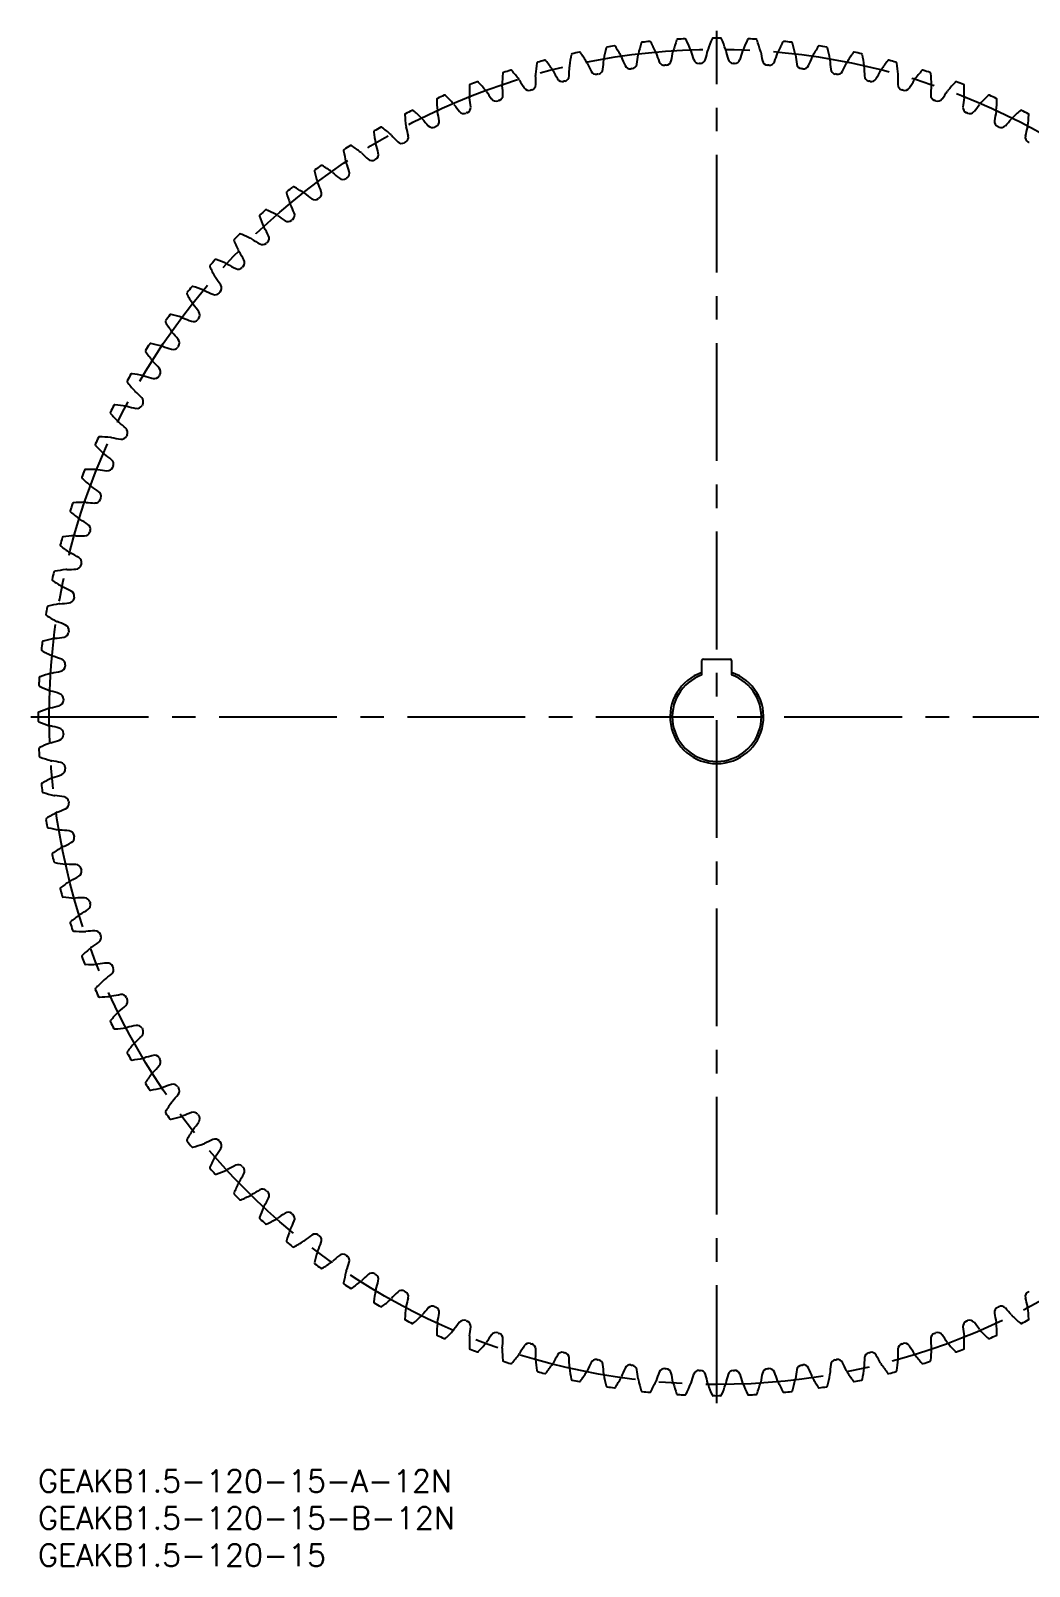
# Model space of a CAD drawing. Extents: x -1 to 266, y -13 to 208.
# Drawn here: x -1 to 133.6, y -13 to 194 of the extents above; entities that cross this region are included whole.
import ezdxf

# ---------------------------------------------------------------- set-up
doc = ezdxf.new("R2010")
doc.units = 0
doc.header["$LTSCALE"] = 0.5
doc.linetypes.add('CENTER', pattern=[50.8, 31.75, -6.35, 6.35, -6.35])
for name, color, linetype in [('MSM_CENTER', 1, 'CENTER'), ('MSM_CONTINUOUS', 7, 'CONTINUOUS'), ('MSM_PART_NUMBER', 7, 'CONTINUOUS')]:
    doc.layers.add(name, color=color, linetype=linetype)
doc.styles.get("Standard").update_dxf_attribs({"font": 'txt.shx', "height": 2, "bigfont": 'bigfont.shx'})

# ---------------------------------------------------------------- blocks, each defined once
blk = doc.blocks.new('*U3')
at = {"layer": 'MSM_PART_NUMBER'}
blk.add_text('GEAKB1.5-120-15-A-12N', height=3, dxfattribs=at).set_placement((0, -3))
blk = doc.blocks.new('*U4')
at = {"layer": 'MSM_PART_NUMBER'}
blk.add_text('GEAKB1.5-120-15-B-12N', height=3, dxfattribs=at).set_placement((0, -8))
blk = doc.blocks.new('*U5')
at = {"layer": 'MSM_PART_NUMBER'}
blk.add_text('GEAKB1.5-120-15', height=3, dxfattribs=at).set_placement((0, -13))

msp = doc.modelspace()

# ---------------------------------------------------------------- linework, layer by layer
at = {"layer": 'MSM_CENTER'}
for p, q in [((91.5, 9), (91.5, 194)), ((-1, 101.5), (184, 101.5))]:
    msp.add_line(p, q, dxfattribs=at)
msp.add_circle((91.5, 101.5), 90, dxfattribs=at)
at = {"layer": 'MSM_CONTINUOUS'}
for p, q in [((89.5, 107.16), (89.5, 109.1)), ((89.7, 109.3), (93.3, 109.3)), ((93.5, 109.1), (93.5, 107.16))]:
    msp.add_line(p, q, dxfattribs=at)
for centre, radius, start, end in [((91.5, 101.5), 91.5, 95.683, 96.317), ((82.45, 192.4), 0.15, 28.1347, 95.683), ((114.42, 182.91), 30, 160.8653, 163.75), ((86.21, 192.7), 0.15, 93.317, 160.8653), ((91.5, 101.5), 91.5, 92.683, 93.317), ((87.22, 192.75), 0.15, 25.1347, 92.683), ((60.2, 180.07), 30, 22.25, 25.1347), ((118.64, 181.6), 30, 157.8653, 160.75), ((90.99, 192.85), 0.15, 90.317, 157.8653), ((91.5, 101.5), 91.5, 89.683, 90.317), ((92.01, 192.85), 0.15, 22.1347, 89.683), ((64.36, 181.6), 30, 19.25, 22.1347), ((122.8, 180.07), 30, 154.8653, 157.75), ((95.78, 192.75), 0.15, 87.317, 154.8653), ((91.5, 101.5), 91.5, 86.683, 87.317), ((96.79, 192.7), 0.15, 19.1347, 86.683), ((68.58, 182.91), 30, 16.25, 19.1347), ((100.55, 192.4), 0.15, 84.317, 151.8653), ((91.5, 101.5), 91.5, 83.683, 84.317), ((101.4, 185.49), 30, 169.8653, 172.75), ((72.01, 190.75), 0.15, 102.317, 169.8653), ((91.5, 101.5), 91.5, 101.683, 102.317), ((73, 190.96), 0.15, 34.1345, 101.683), ((48.29, 174.21), 30, 31.25, 34.1347), ((105.78, 184.86), 30, 166.8653, 169.75), ((76.71, 191.64), 0.15, 99.317, 166.8653), ((91.5, 101.5), 91.5, 98.683, 99.317), ((77.71, 191.8), 0.15, 31.1347, 98.683), ((52.16, 176.37), 30, 28.25, 31.1347), ((77.49, 189.98), 1.25, 21.5699, 28.25), ((54.41, 193.79), 26.67, 350.7491, 353.4122), ((82.14, 190.59), 1.25, 166.75, 173.4301), ((110.12, 184), 30, 163.8653, 166.75), ((81.45, 192.3), 0.15, 96.317, 163.8653), ((56.13, 178.33), 30, 25.25, 28.1347), ((82.14, 190.59), 1.25, 18.5699, 25.25), ((108.59, 199.49), 26.67, 198.5878, 201.2509), ((59.29, 195.61), 26.67, 347.7491, 350.4122), ((86.81, 190.96), 1.25, 163.75, 170.4301), ((86.81, 190.96), 1.25, 15.5699, 22.25), ((113.7, 198.46), 26.67, 195.5878, 198.2509), ((64.26, 197.16), 26.67, 344.7491, 347.4122), ((91.5, 191.08), 1.25, 160.75, 167.4301), ((91.5, 191.08), 1.25, 12.5699, 19.25), ((118.74, 197.16), 26.67, 192.5878, 195.2509), ((69.3, 198.46), 26.67, 341.7491, 344.4122), ((96.19, 190.96), 1.25, 157.75, 164.4301), ((96.19, 190.96), 1.25, 9.5699, 16.25), ((123.71, 195.61), 26.67, 189.5878, 192.2509), ((74.41, 199.49), 26.67, 338.7491, 341.4122), ((100.86, 190.59), 1.25, 154.75, 161.4301), ((126.87, 178.33), 30, 151.8653, 154.75), ((101.55, 192.3), 0.15, 16.1347, 83.683), ((72.88, 184), 30, 13.25, 16.1347), ((100.86, 190.59), 1.25, 6.5699, 13.25), ((128.59, 193.79), 26.67, 186.5878, 189.2509), ((105.51, 189.98), 1.25, 151.75, 158.4301), ((130.84, 176.37), 30, 148.8653, 151.75), ((105.29, 191.8), 0.15, 81.317, 148.8653), ((91.5, 101.5), 91.5, 80.683, 81.317), ((106.29, 191.64), 0.15, 13.1347, 80.683), ((77.22, 184.86), 30, 10.25, 13.1347), ((134.71, 174.21), 30, 145.8653, 148.75), ((110, 190.96), 0.15, 78.317, 145.8653), ((91.5, 101.5), 91.5, 77.683, 78.317), ((110.99, 190.75), 0.15, 10.1347, 77.683), ((81.6, 185.49), 30, 7.25, 10.1347), ((91.5, 101.5), 91.5, 107.683, 108.317), ((63.75, 188.53), 0.15, 40.1347, 107.683), ((40.93, 169.29), 30, 37.25, 40.1347), ((96.99, 185.9), 30, 172.8653, 175.75), ((67.37, 189.61), 0.15, 105.317, 172.8653), ((91.5, 101.5), 91.5, 104.683, 105.317), ((68.35, 189.87), 0.15, 37.1347, 104.683), ((44.55, 171.85), 30, 34.25, 37.1347), ((68.31, 188.03), 1.25, 27.5699, 34.25), ((93.06, 200.96), 26.67, 207.5878, 210.2509), ((44.96, 189.41), 26.67, 356.7491, 359.4122), ((72.88, 189.12), 1.25, 172.75, 179.4301), ((72.88, 189.12), 1.25, 24.5699, 31.25), ((98.26, 200.74), 26.67, 204.5878, 207.2509), ((75.22, 188.87), 0.75, 207.2509, 280.556), ((75.39, 188.9), 0.75, 280.444, 353.7491), ((49.63, 191.72), 26.67, 353.7491, 356.4122), ((77.49, 189.98), 1.25, 169.75, 176.4301), ((103.44, 200.25), 26.67, 201.5878, 204.2509), ((79.81, 189.6), 0.75, 204.2509, 277.556), ((91.5, 101.5), 88.13, 97.444, 97.556), ((79.99, 189.63), 0.75, 277.444, 350.7491), ((84.44, 190.09), 0.75, 201.2509, 274.556), ((91.5, 101.5), 88.13, 94.444, 94.556), ((84.61, 190.11), 0.75, 274.444, 347.7491), ((89.09, 190.34), 0.75, 198.2509, 271.556), ((91.5, 101.5), 88.12, 91.444, 91.556), ((89.26, 190.35), 0.75, 271.444, 344.7491), ((93.74, 190.35), 0.75, 195.2509, 268.556), ((91.5, 101.5), 88.12, 88.444, 88.556), ((93.91, 190.34), 0.75, 268.4441, 341.7491), ((98.39, 190.11), 0.75, 192.2509, 265.556), ((91.5, 101.5), 88.13, 85.444, 85.556), ((98.56, 190.09), 0.75, 265.4441, 338.7491), ((103.01, 189.63), 0.75, 189.2509, 262.556), ((91.5, 101.5), 88.13, 82.444, 82.556), ((103.19, 189.6), 0.75, 262.4441, 335.7491), ((79.56, 200.25), 26.67, 335.7491, 338.4122), ((105.51, 189.98), 1.25, 3.5699, 10.25), ((133.37, 191.72), 26.67, 183.5878, 186.2509), ((107.61, 188.9), 0.75, 186.2509, 259.5559), ((107.78, 188.87), 0.75, 259.4441, 332.7491), ((84.74, 200.74), 26.67, 332.7491, 335.4122), ((110.12, 189.12), 1.25, 148.75, 155.4301), ((110.12, 189.12), 1.25, 0.5699, 7.25), ((138.04, 189.41), 26.67, 180.5878, 183.2509), ((89.94, 200.96), 26.67, 329.7491, 332.4122), ((114.69, 188.03), 1.25, 145.75, 152.4301), ((138.45, 171.85), 30, 142.8653, 145.75), ((114.65, 189.87), 0.15, 75.317, 142.8653), ((91.5, 101.5), 91.5, 74.683, 75.317), ((115.63, 189.61), 0.15, 7.1347, 74.683), ((86.01, 185.9), 30, 4.25, 7.1347), ((142.07, 169.29), 30, 139.8653, 142.75), ((119.25, 188.53), 0.15, 72.317, 139.8653), ((91.5, 101.5), 91.5, 71.683, 72.317), ((58.29, 186.6), 0.15, 111.317, 178.8653), ((88.14, 186.01), 30, 178.8653, 181.75), ((91.5, 101.5), 91.5, 110.683, 111.317), ((59.24, 186.96), 0.15, 43.1347, 110.683), ((37.45, 166.55), 30, 40.25, 43.1347), ((92.56, 186.07), 30, 175.8653, 178.75), ((63.82, 186.7), 1.25, 178.75, 185.4301), ((36.03, 184.06), 26.67, 2.7491, 5.4122), ((62.79, 188.22), 0.15, 108.317, 175.8653), ((63.82, 186.7), 1.25, 30.5699, 37.25), ((87.85, 200.9), 26.67, 210.5878, 213.2509), ((66.34, 186.74), 0.75, 286.444, 359.7491), ((68.31, 188.03), 1.25, 175.75, 182.4301), ((40.43, 186.85), 26.67, 359.7491, 2.4122), ((70.67, 187.9), 0.75, 210.2509, 283.556), ((91.5, 101.5), 88.13, 103.444, 103.556), ((70.84, 187.94), 0.75, 283.444, 356.7491), ((91.5, 101.5), 88.13, 100.444, 100.556), ((91.5, 101.5), 88.13, 79.444, 79.556), ((112.16, 187.94), 0.75, 183.2509, 256.5559), ((91.5, 101.5), 88.13, 76.444, 76.556), ((112.33, 187.9), 0.75, 256.4441, 329.7491), ((142.57, 186.85), 26.67, 177.5878, 180.2509), ((116.66, 186.74), 0.75, 180.2509, 253.5559), ((114.69, 188.03), 1.25, 357.5699, 4.25), ((95.15, 200.9), 26.67, 326.7491, 329.4122), ((119.18, 186.7), 1.25, 142.75, 149.4301), ((120.21, 188.22), 0.15, 4.1347, 71.683), ((146.97, 184.06), 26.67, 174.5878, 177.2509), ((90.44, 186.07), 30, 1.25, 4.1347), ((119.18, 186.7), 1.25, 354.5699, 1.25), ((145.55, 166.55), 30, 136.8653, 139.75), ((123.76, 186.96), 0.15, 69.317, 136.8653), ((91.5, 101.5), 91.5, 68.683, 69.317), ((124.71, 186.6), 0.15, 1.1349, 68.683), ((94.86, 186.01), 30, 358.25, 1.1347), ((53.88, 184.75), 0.15, 114.317, 181.8653), ((83.72, 185.72), 30, 181.8653, 184.75), ((91.5, 101.5), 91.5, 113.683, 114.317), ((54.81, 185.16), 0.15, 46.1347, 113.683), ((34.12, 163.64), 30, 43.25, 46.1347), ((59.4, 185.13), 1.25, 181.75, 188.4301), ((31.78, 181.05), 26.67, 5.7491, 8.4122), ((59.4, 185.13), 1.25, 33.5699, 40.25), ((82.65, 200.57), 26.67, 213.5878, 216.2509), ((61.75, 185.25), 0.75, 216.2509, 289.556), ((91.5, 101.5), 88.13, 109.444, 109.556), ((61.91, 185.31), 0.75, 289.444, 2.7491), ((66.17, 186.69), 0.75, 213.2509, 286.556), ((91.5, 101.5), 88.13, 106.444, 106.556), ((91.5, 101.5), 88.13, 73.444, 73.556), ((116.83, 186.69), 0.75, 253.4441, 326.7491), ((121.09, 185.31), 0.75, 177.2509, 250.5559), ((91.5, 101.5), 88.13, 70.444, 70.556), ((121.25, 185.25), 0.75, 250.4441, 323.7491), ((100.35, 200.57), 26.67, 323.7491, 326.4122), ((123.6, 185.13), 1.25, 139.75, 146.4301), ((151.22, 181.05), 26.67, 171.5878, 174.2509), ((123.6, 185.13), 1.25, 351.5699, 358.25), ((148.88, 163.64), 30, 133.8653, 136.75), ((128.19, 185.16), 0.15, 66.317, 133.8653), ((91.5, 101.5), 91.5, 65.683, 66.317), ((129.12, 184.75), 0.15, 358.1347, 65.683), ((99.28, 185.72), 30, 355.25, 358.1347), ((49.58, 182.66), 0.15, 117.317, 184.8653), ((79.32, 185.19), 30, 184.8653, 187.75), ((91.5, 101.5), 91.5, 116.683, 117.317), ((50.48, 183.12), 0.15, 49.1345, 116.683), ((30.95, 160.55), 30, 46.25, 49.1347), ((50.83, 181.32), 1.25, 39.5699, 46.25), ((55.06, 183.34), 1.25, 184.75, 191.4301), ((27.7, 177.81), 26.67, 8.7491, 11.4122), ((55.06, 183.34), 1.25, 36.5699, 43.25), ((77.48, 199.97), 26.67, 216.5878, 219.2509), ((57.41, 183.58), 0.75, 219.2509, 292.556), ((91.5, 101.5), 88.13, 112.444, 112.556), ((57.57, 183.64), 0.75, 292.444, 5.7491), ((125.43, 183.64), 0.75, 174.2509, 247.5559), ((91.5, 101.5), 88.13, 67.444, 67.556), ((125.59, 183.58), 0.75, 247.4441, 320.7491), ((105.52, 199.97), 26.67, 320.7491, 323.4122), ((127.94, 183.34), 1.25, 136.75, 143.4301), ((155.3, 177.81), 26.67, 168.5878, 171.2509), ((127.94, 183.34), 1.25, 348.5699, 355.25), ((132.17, 181.32), 1.25, 133.75, 140.4301), ((152.05, 160.55), 30, 130.8653, 133.75), ((132.52, 183.12), 0.15, 63.317, 130.8653), ((91.5, 101.5), 91.5, 62.683, 63.317), ((103.68, 185.19), 30, 352.25, 355.1347), ((133.42, 182.66), 0.15, 355.1347, 62.683), ((45.39, 180.36), 0.15, 120.317, 187.8653), ((74.96, 184.44), 30, 187.8653, 190.75), ((91.5, 101.5), 91.5, 119.683, 120.317), ((46.26, 180.86), 0.15, 52.1347, 119.683), ((27.94, 157.3), 30, 49.25, 52.1347), ((50.83, 181.32), 1.25, 187.75, 194.4301), ((23.8, 174.37), 26.67, 11.7491, 14.4122), ((72.34, 199.11), 26.67, 219.5878, 222.2509), ((53.16, 181.68), 0.75, 222.2509, 295.556), ((91.5, 101.5), 88.13, 115.444, 115.556), ((53.32, 181.75), 0.75, 295.444, 8.7491), ((129.68, 181.75), 0.75, 171.2509, 244.556), ((91.5, 101.5), 88.13, 64.444, 64.556), ((129.84, 181.68), 0.75, 244.4441, 317.7491), ((110.66, 199.11), 26.67, 317.7491, 320.4122), ((159.2, 174.37), 26.67, 165.5878, 168.2509), ((132.17, 181.32), 1.25, 345.5699, 352.25), ((91.5, 101.5), 91.5, 122.683, 123.317), ((42.17, 178.39), 0.15, 55.1347, 122.683), ((25.11, 153.89), 30, 52.25, 55.1347), ((46.71, 179.08), 1.25, 190.75, 197.4301), ((20.07, 170.73), 26.67, 14.7491, 17.4122), ((46.71, 179.08), 1.25, 42.5699, 49.25), ((67.26, 197.97), 26.67, 222.5878, 225.2509), ((49.02, 179.56), 0.75, 225.2509, 298.556), ((91.5, 101.5), 88.13, 118.444, 118.556), ((49.17, 179.65), 0.75, 298.444, 11.7491), ((133.83, 179.65), 0.75, 168.2509, 241.556), ((91.5, 101.5), 88.13, 61.444, 61.556), ((41.32, 177.84), 0.15, 123.317, 190.8653), ((70.64, 183.46), 30, 190.8653, 193.75), ((42.71, 176.63), 1.25, 193.75, 200.4301), ((16.55, 166.89), 26.67, 17.7491, 20.4122), ((42.71, 176.63), 1.25, 45.5699, 52.25), ((62.25, 196.57), 26.67, 225.5878, 228.2509), ((44.99, 177.23), 0.75, 228.2509, 301.556), ((91.5, 101.5), 88.13, 121.444, 121.556), ((45.14, 177.32), 0.75, 301.444, 14.7491), ((37.4, 175.11), 0.15, 126.317, 193.8653), ((66.38, 182.26), 30, 193.8653, 196.75), ((91.5, 101.5), 91.5, 125.683, 126.317), ((38.22, 175.7), 0.15, 58.1347, 125.683), ((22.46, 150.35), 30, 55.25, 58.1347), ((38.85, 173.97), 1.25, 48.5699, 55.25), ((57.31, 194.91), 26.67, 228.5878, 231.2509), ((41.09, 174.69), 0.75, 231.2509, 304.556), ((91.5, 101.5), 88.13, 124.444, 124.556), ((41.23, 174.79), 0.75, 304.444, 17.7491), ((33.62, 172.17), 0.15, 129.317, 196.8653), ((62.19, 180.83), 30, 196.8653, 199.75), ((91.5, 101.5), 91.5, 128.683, 129.317), ((34.41, 172.81), 0.15, 61.1347, 128.683), ((20, 146.67), 30, 58.25, 61.1347), ((35.12, 171.12), 1.25, 51.5699, 58.25), ((52.47, 192.99), 26.67, 231.5878, 234.2509), ((38.85, 173.97), 1.25, 196.75, 203.4301), ((13.23, 162.88), 26.67, 20.7491, 23.4122), ((37.47, 172.06), 0.75, 307.444, 20.7491), ((91.5, 101.5), 91.5, 131.683, 132.317), ((30.75, 169.72), 0.15, 64.1347, 131.683), ((17.73, 142.86), 30, 61.25, 64.1347), ((35.12, 171.12), 1.25, 199.75, 206.4301), ((10.12, 158.7), 26.67, 23.7491, 26.4122), ((37.33, 171.96), 0.75, 234.2509, 307.556), ((91.5, 101.5), 88.13, 127.444, 127.556), ((30, 169.05), 0.15, 132.317, 199.8653), ((58.07, 179.19), 30, 199.8653, 202.75), ((31.56, 168.07), 1.25, 54.5699, 61.25), ((47.73, 190.82), 26.67, 234.5878, 237.2509), ((33.71, 169.02), 0.75, 237.2509, 310.556), ((91.5, 101.5), 88.13, 130.444, 130.556), ((33.85, 169.14), 0.75, 310.444, 23.7491), ((26.55, 165.74), 0.15, 135.317, 202.8653), ((54.05, 177.33), 30, 202.8653, 205.75), ((91.5, 101.5), 91.5, 134.683, 135.317), ((27.26, 166.45), 0.15, 67.1347, 134.683), ((15.67, 138.95), 30, 64.25, 67.1347), ((28.16, 164.84), 1.25, 57.5699, 64.25), ((43.12, 188.41), 26.67, 237.5878, 240.2509), ((31.56, 168.07), 1.25, 202.75, 209.4301), ((7.24, 154.36), 26.67, 26.7491, 29.4122), ((30.39, 166.03), 0.75, 313.444, 26.7491), ((28.16, 164.84), 1.25, 205.75, 212.4301), ((4.59, 149.88), 26.67, 29.7491, 32.4122), ((30.26, 165.91), 0.75, 240.2509, 313.556), ((91.5, 101.5), 88.13, 133.444, 133.556), ((23.28, 162.25), 0.15, 138.317, 205.8653), ((50.14, 175.27), 30, 205.8653, 208.75), ((91.5, 101.5), 91.5, 137.683, 138.317), ((23.95, 163), 0.15, 70.1347, 137.683), ((13.81, 134.93), 30, 67.25, 70.1347), ((24.93, 161.44), 1.25, 60.5699, 67.25), ((38.64, 185.76), 26.67, 240.5878, 243.2509), ((26.97, 162.61), 0.75, 243.2509, 316.556), ((91.5, 101.5), 88.13, 136.444, 136.556), ((27.09, 162.74), 0.75, 316.444, 29.7491), ((91.5, 101.5), 91.5, 140.683, 141.317), ((20.83, 159.38), 0.15, 73.1347, 140.683), ((12.17, 130.81), 30, 70.25, 73.1347), ((24.93, 161.44), 1.25, 208.75, 215.4301), ((2.18, 145.27), 26.67, 32.7491, 35.4122), ((23.98, 159.29), 0.75, 319.444, 32.7491), ((20.19, 158.59), 0.15, 141.317, 208.8653), ((46.33, 173), 30, 208.8653, 211.75), ((21.88, 157.88), 1.25, 63.5699, 70.25), ((34.3, 182.88), 26.67, 243.5878, 246.2509), ((23.86, 159.15), 0.75, 246.2509, 319.556), ((91.5, 101.5), 88.13, 139.444, 139.556), ((91.5, 101.5), 91.5, 143.683, 144.317), ((17.89, 155.6), 0.15, 76.1347, 143.683), ((10.74, 126.62), 30, 73.25, 76.1347), ((19.03, 154.15), 1.25, 66.5699, 73.25), ((30.12, 179.77), 26.67, 246.5878, 249.2509), ((21.88, 157.88), 1.25, 211.75, 218.4301), ((0.01, 140.53), 26.67, 35.7491, 38.4122), ((21.04, 155.67), 0.75, 322.444, 35.7491), ((17.3, 154.78), 0.15, 144.317, 211.8653), ((42.65, 170.54), 30, 211.8653, 214.75), ((19.03, 154.15), 1.25, 214.75, 221.4301), ((-1.91, 135.69), 26.67, 38.7491, 41.4122), ((20.94, 155.53), 0.75, 249.2509, 322.556), ((91.5, 101.5), 88.13, 142.444, 142.556), ((91.5, 101.5), 91.5, 146.683, 147.317), ((15.16, 151.68), 0.15, 79.1347, 146.683), ((9.54, 122.36), 30, 76.25, 79.1347), ((16.37, 150.29), 1.25, 69.5699, 76.25), ((26.11, 176.45), 26.67, 249.5878, 252.2509), ((18.21, 151.77), 0.75, 252.2509, 325.556), ((91.5, 101.5), 88.13, 145.444, 145.556), ((18.31, 151.91), 0.75, 325.444, 38.7491), ((14.61, 150.83), 0.15, 147.317, 214.8653), ((39.11, 167.89), 30, 214.8653, 217.75), ((16.37, 150.29), 1.25, 217.75, 224.4301), ((-3.57, 130.75), 26.67, 41.7491, 44.4122), ((91.5, 101.5), 91.5, 149.683, 150.317), ((12.64, 147.61), 0.15, 82.1347, 149.683), ((8.56, 118.04), 30, 79.25, 82.1347), ((13.92, 146.29), 1.25, 72.5699, 79.25), ((22.27, 172.93), 26.67, 252.5878, 255.2509), ((15.68, 147.86), 0.75, 255.2509, 328.556), ((91.5, 101.5), 88.13, 148.444, 148.556), ((15.77, 148.01), 0.75, 328.444, 41.7491), ((12.14, 146.74), 0.15, 150.317, 217.8653), ((35.7, 165.06), 30, 217.8653, 220.75), ((13.92, 146.29), 1.25, 220.75, 227.4301), ((-4.97, 125.74), 26.67, 44.7491, 47.4122), ((91.5, 101.5), 91.5, 152.683, 153.317), ((10.34, 143.42), 0.15, 85.1347, 152.683), ((7.81, 113.68), 30, 82.25, 85.1347), ((11.68, 142.17), 1.25, 75.5699, 82.25), ((18.63, 169.2), 26.67, 255.5878, 258.2509), ((13.35, 143.83), 0.75, 258.2509, 331.556), ((13.44, 143.98), 0.75, 331.444, 44.7491), ((91.5, 101.5), 88.13, 151.444, 151.556), ((9.88, 142.52), 0.15, 153.317, 220.8653), ((32.45, 162.05), 30, 220.8653, 223.75), ((11.68, 142.17), 1.25, 223.75, 230.4301), ((-6.11, 120.66), 26.67, 47.7491, 50.4122), ((91.5, 101.5), 91.5, 155.683, 156.317), ((8.25, 139.12), 0.15, 88.1347, 155.683), ((7.28, 109.28), 30, 85.25, 88.1347), ((9.66, 137.94), 1.25, 78.5699, 85.25), ((15.19, 165.3), 26.67, 258.5878, 261.2509), ((11.25, 139.68), 0.75, 261.2509, 334.556), ((11.32, 139.84), 0.75, 334.444, 47.7491), ((91.5, 101.5), 88.13, 154.444, 154.556), ((7.84, 138.19), 0.15, 156.317, 223.8653), ((29.36, 158.88), 30, 223.8653, 226.75), ((9.66, 137.94), 1.25, 226.75, 233.4301), ((-6.97, 115.52), 26.67, 50.7491, 53.4122), ((91.5, 101.5), 91.5, 158.683, 159.317), ((6.4, 134.71), 0.15, 91.1347, 158.683), ((6.99, 104.86), 30, 88.25, 91.1347), ((7.87, 133.6), 1.25, 81.5699, 88.25), ((11.95, 161.22), 26.67, 261.5878, 264.2509), ((9.36, 135.43), 0.75, 264.2509, 337.556), ((9.42, 135.59), 0.75, 337.444, 50.7491), ((91.5, 101.5), 88.13, 157.444, 157.556), ((6.04, 133.76), 0.15, 159.3165, 226.8653), ((26.45, 155.55), 30, 226.8653, 229.75), ((7.87, 133.6), 1.25, 229.75, 236.4301), ((-7.57, 110.35), 26.67, 53.7491, 56.4122), ((6.93, 100.44), 30, 91.25, 94.1347), ((6.3, 129.18), 1.25, 84.5699, 91.25), ((8.94, 156.97), 26.67, 264.5878, 267.2509), ((7.69, 131.09), 0.75, 267.2509, 340.556), ((7.75, 131.25), 0.75, 340.444, 53.7491), ((91.5, 101.5), 88.13, 160.444, 160.556), ((91.5, 101.5), 91.5, 161.683, 162.317), ((4.47, 129.25), 0.15, 162.3165, 229.8653), ((23.71, 152.07), 30, 229.8653, 232.75), ((4.78, 130.21), 0.15, 94.1347, 161.683), ((6.3, 129.18), 1.25, 232.75, 239.4301), ((-7.9, 105.15), 26.67, 56.7491, 59.4122), ((6.26, 126.66), 0.75, 270.2509, 343.556), ((6.31, 126.83), 0.75, 343.444, 56.7491), ((91.5, 101.5), 88.13, 163.444, 163.556), ((3.13, 124.65), 0.15, 165.3165, 232.8653), ((91.5, 101.5), 91.5, 164.683, 165.317), ((21.15, 148.45), 30, 232.8653, 235.75), ((3.39, 125.63), 0.15, 97.1347, 164.683), ((7.1, 96.01), 30, 94.25, 97.1347), ((4.97, 124.69), 1.25, 87.5699, 94.25), ((6.15, 152.57), 26.67, 267.5878, 270.2509), ((4.97, 124.69), 1.25, 235.75, 242.4301), ((-7.96, 99.94), 26.67, 59.7491, 62.4122), ((5.1, 122.33), 0.75, 346.444, 59.7491), ((91.5, 101.5), 88.13, 166.444, 166.556), ((91.5, 101.5), 91.5, 167.683, 168.317), ((2.25, 120.99), 0.15, 100.1345, 167.683), ((7.51, 91.6), 30, 97.25, 100.1347), ((3.88, 120.12), 1.25, 90.5699, 97.25), ((3.59, 148.04), 26.67, 270.5878, 273.2509), ((5.06, 122.16), 0.75, 273.2509, 346.556), ((2.04, 120), 0.15, 168.3165, 235.8653), ((18.79, 144.71), 30, 235.8653, 238.75), ((3.88, 120.12), 1.25, 238.75, 245.4301), ((-7.74, 94.74), 26.67, 62.7491, 65.4122), ((4.13, 117.78), 0.75, 349.444, 62.7491), ((91.5, 101.5), 91.5, 170.683, 171.317), ((1.36, 116.29), 0.15, 103.1347, 170.683), ((8.14, 87.22), 30, 100.25, 103.1347), ((3.02, 115.51), 1.25, 93.5699, 100.25), ((1.28, 143.37), 26.67, 273.5878, 276.2509), ((4.1, 117.61), 0.75, 276.2509, 349.556), ((91.5, 101.5), 88.13, 169.444, 169.556), ((1.2, 115.29), 0.15, 171.317, 238.8653), ((16.63, 140.84), 30, 238.8653, 241.75), ((3.02, 115.51), 1.25, 241.75, 248.4301), ((-7.25, 89.56), 26.67, 65.7491, 68.4122), ((3.4, 113.19), 0.75, 352.444, 65.7491), ((9, 82.88), 30, 103.25, 106.1347), ((2.41, 110.86), 1.25, 96.5699, 103.25), ((-0.79, 138.59), 26.67, 276.5878, 279.2509), ((3.37, 113.01), 0.75, 279.2509, 352.556), ((91.5, 101.5), 88.13, 172.444, 172.556), ((91.5, 101.5), 91.5, 173.683, 174.317), ((0.6, 110.55), 0.15, 174.317, 241.8653), ((14.67, 136.87), 30, 241.8653, 244.75), ((0.7, 111.55), 0.15, 106.1347, 173.683), ((2.41, 110.86), 1.25, 244.75, 251.4301), ((-2.61, 133.71), 26.67, 279.5878, 282.2509), ((-6.49, 84.41), 26.67, 68.7491, 71.4122), ((2.89, 108.39), 0.75, 282.2509, 355.556), ((2.91, 108.56), 0.75, 355.444, 68.7491), ((91.5, 101.5), 88.13, 175.444, 175.556), ((89.7, 109.1), 0.2, 90, 180), ((93.3, 109.1), 0.2, 0, 90), ((91.5, 101.5), 91.5, 176.683, 177.317), ((0.25, 105.78), 0.15, 177.317, 244.8653), ((0.3, 106.79), 0.15, 109.1345, 176.683), ((12.93, 132.8), 30, 244.8653, 247.75), ((10.09, 78.58), 30, 106.25, 109.1347), ((2.04, 106.19), 1.25, 99.5699, 106.25), ((91.5, 101.5), 6.3, 108.5094, 71.4906), ((91.5, 101.5), 6, 109.4712, 70.5288), ((2.04, 106.19), 1.25, 247.75, 254.4301), ((-5.46, 79.3), 26.67, 71.7491, 74.4122), ((2.65, 103.74), 0.75, 285.2509, 358.5559), ((2.66, 103.91), 0.75, 358.444, 71.7491), ((91.5, 101.5), 88.13, 178.444, 178.556), ((0.15, 102.01), 0.15, 112.1347, 179.683), ((91.5, 101.5), 91.5, 179.683, 180.317), ((11.4, 74.36), 30, 109.25, 112.1347), ((1.92, 101.5), 1.25, 102.5699, 109.25), ((-4.16, 128.74), 26.67, 282.5878, 285.2509), ((0.15, 100.99), 0.15, 180.317, 247.8653), ((11.4, 128.64), 30, 247.8653, 250.75), ((1.92, 101.5), 1.25, 250.75, 257.4301), ((-4.16, 74.26), 26.67, 74.7491, 77.4122), ((2.65, 99.26), 0.75, 1.444, 74.7491), ((0.25, 97.22), 0.15, 115.1347, 182.683), ((12.93, 70.2), 30, 112.25, 115.1347), ((2.04, 96.81), 1.25, 105.5699, 112.25), ((-5.46, 123.7), 26.67, 285.5878, 288.2509), ((2.66, 99.09), 0.75, 288.2509, 1.556), ((91.5, 101.5), 88.13, 181.444, 181.556), ((91.5, 101.5), 91.5, 182.683, 183.317), ((0.3, 96.21), 0.15, 183.317, 250.8653), ((10.09, 124.42), 30, 250.8653, 253.75), ((2.04, 96.81), 1.25, 253.75, 260.4301), ((-2.61, 69.29), 26.67, 77.7491, 80.4122), ((2.89, 94.61), 0.75, 4.444, 77.7491), ((14.67, 66.13), 30, 115.25, 118.1347), ((2.41, 92.14), 1.25, 108.5699, 115.25), ((-6.49, 118.59), 26.67, 288.5878, 291.2509), ((2.91, 94.44), 0.75, 291.2509, 4.556), ((91.5, 101.5), 88.13, 184.444, 184.556), ((0.6, 92.45), 0.15, 118.1345, 185.683), ((91.5, 101.5), 91.5, 185.683, 186.317), ((0.7, 91.45), 0.15, 186.317, 253.8653), ((9, 120.12), 30, 253.8653, 256.75), ((2.41, 92.14), 1.25, 256.75, 263.4301), ((-0.79, 64.41), 26.67, 80.7491, 83.4122), ((-7.25, 113.44), 26.67, 291.5878, 294.2509), ((3.37, 89.99), 0.75, 7.444, 80.7491), ((3.4, 89.81), 0.75, 294.2509, 7.556), ((91.5, 101.5), 88.13, 187.444, 187.556), ((1.2, 87.71), 0.15, 121.1345, 188.683), ((91.5, 101.5), 91.5, 188.683, 189.317), ((16.63, 62.16), 30, 118.25, 121.1347), ((3.02, 87.49), 1.25, 111.5699, 118.25), ((1.36, 86.71), 0.15, 189.317, 256.8653), ((8.14, 115.78), 30, 256.8653, 259.75), ((3.02, 87.49), 1.25, 259.75, 266.4301), ((1.28, 59.63), 26.67, 83.7491, 86.4122), ((4.1, 85.39), 0.75, 10.444, 83.7491), ((4.13, 85.22), 0.75, 297.2509, 10.556), ((91.5, 101.5), 88.13, 190.444, 190.556), ((2.04, 83), 0.15, 124.1347, 191.683), ((91.5, 101.5), 91.5, 191.683, 192.317), ((18.79, 58.29), 30, 121.25, 124.1347), ((3.88, 82.88), 1.25, 114.5699, 121.25), ((-7.74, 108.26), 26.67, 294.5878, 297.2509), ((2.25, 82.01), 0.15, 192.317, 259.8653), ((7.51, 111.4), 30, 259.8653, 262.75), ((3.88, 82.88), 1.25, 262.75, 269.4301), ((3.59, 54.96), 26.67, 86.7491, 89.4122), ((5.06, 80.84), 0.75, 13.444, 86.7491), ((5.1, 80.67), 0.75, 300.2509, 13.556), ((91.5, 101.5), 88.13, 193.444, 193.556), ((21.15, 54.55), 30, 124.25, 127.1347), ((4.97, 78.31), 1.25, 117.5699, 124.25), ((-7.96, 103.06), 26.67, 297.5878, 300.2509), ((3.13, 78.35), 0.15, 127.1347, 194.683), ((91.5, 101.5), 91.5, 194.683, 195.317), ((3.39, 77.37), 0.15, 195.317, 262.8653), ((7.1, 106.99), 30, 262.8653, 265.75), ((4.97, 78.31), 1.25, 265.75, 272.4301), ((6.15, 50.43), 26.67, 89.7491, 92.4122), ((6.26, 76.34), 0.75, 16.444, 89.7491), ((23.71, 50.93), 30, 127.25, 130.1347), ((6.3, 73.82), 1.25, 120.5699, 127.25), ((-7.9, 97.85), 26.67, 300.5878, 303.2509), ((6.31, 76.17), 0.75, 303.2509, 16.5559), ((91.5, 101.5), 88.13, 196.444, 196.556), ((4.47, 73.75), 0.15, 130.1347, 197.683), ((91.5, 101.5), 91.5, 197.683, 198.317), ((4.78, 72.79), 0.15, 198.317, 265.8653), ((6.93, 102.56), 30, 265.8653, 268.75), ((6.3, 73.82), 1.25, 268.75, 275.4301), ((8.94, 46.03), 26.67, 92.7491, 95.4122), ((7.69, 71.91), 0.75, 19.444, 92.7491), ((7.87, 69.4), 1.25, 123.5699, 130.25), ((-7.57, 92.65), 26.67, 303.5878, 306.2509), ((7.75, 71.75), 0.75, 306.2509, 19.5559), ((91.5, 101.5), 88.13, 199.444, 199.556), ((6.04, 69.24), 0.15, 133.1347, 200.683), ((91.5, 101.5), 91.5, 200.683, 201.317), ((26.45, 47.45), 30, 130.25, 133.1347), ((11.95, 41.78), 26.67, 95.7491, 98.4122), ((9.36, 67.57), 0.75, 22.444, 95.7491), ((6.4, 68.29), 0.15, 201.317, 268.8653), ((6.99, 98.14), 30, 268.8653, 271.75), ((7.87, 69.4), 1.25, 271.75, 278.4301), ((-6.97, 87.48), 26.67, 306.5878, 309.2509), ((9.42, 67.41), 0.75, 309.2509, 22.5559), ((91.5, 101.5), 88.13, 202.444, 202.556), ((7.84, 64.81), 0.15, 136.1347, 203.683), ((91.5, 101.5), 91.5, 203.683, 204.317), ((29.36, 44.12), 30, 133.25, 136.1347), ((9.66, 65.06), 1.25, 126.5699, 133.25), ((8.25, 63.88), 0.15, 204.317, 271.8653), ((7.28, 93.72), 30, 271.8653, 274.75), ((9.66, 65.06), 1.25, 274.75, 281.4301), ((15.19, 37.7), 26.67, 98.7491, 101.4122), ((-6.11, 82.34), 26.67, 309.5878, 312.2509), ((11.25, 63.32), 0.75, 25.444, 98.7491), ((11.32, 63.16), 0.75, 312.2509, 25.5559), ((91.5, 101.5), 88.13, 205.444, 205.556), ((9.88, 60.48), 0.15, 139.1347, 206.683), ((91.5, 101.5), 91.5, 206.683, 207.317), ((32.45, 40.95), 30, 136.25, 139.1347), ((11.68, 60.83), 1.25, 129.5699, 136.25), ((10.34, 59.58), 0.15, 207.317, 274.8653), ((7.81, 89.32), 30, 274.8653, 277.75), ((11.68, 60.83), 1.25, 277.75, 284.4301), ((18.63, 33.8), 26.67, 101.7491, 104.4122), ((-4.97, 77.26), 26.67, 312.5878, 315.2509), ((13.35, 59.17), 0.75, 28.444, 101.7491), ((13.44, 59.02), 0.75, 315.2509, 28.556), ((91.5, 101.5), 88.13, 208.444, 208.556), ((12.14, 56.26), 0.15, 142.1347, 209.683), ((91.5, 101.5), 91.5, 209.683, 210.317), ((35.7, 37.94), 30, 139.25, 142.1347), ((13.92, 56.71), 1.25, 132.5699, 139.25), ((12.64, 55.39), 0.15, 210.317, 277.8653), ((8.56, 84.96), 30, 277.8653, 280.75), ((13.92, 56.71), 1.25, 280.75, 287.4301), ((22.27, 30.07), 26.67, 104.7491, 107.4122), ((-3.57, 72.25), 26.67, 315.5878, 318.2509), ((15.68, 55.14), 0.75, 31.444, 104.7491), ((91.5, 101.5), 88.13, 211.444, 211.556), ((15.77, 54.99), 0.75, 318.2509, 31.556), ((14.61, 52.17), 0.15, 145.1347, 212.683), ((39.11, 35.11), 30, 142.25, 145.1347), ((91.5, 101.5), 91.5, 212.683, 213.317), ((16.37, 52.71), 1.25, 135.5699, 142.25), ((26.11, 26.55), 26.67, 107.7491, 110.4122), ((18.21, 51.23), 0.75, 34.444, 107.7491), ((15.16, 51.32), 0.15, 213.317, 280.8653), ((9.54, 80.64), 30, 280.8653, 283.75), ((16.37, 52.71), 1.25, 283.75, 290.4301), ((-1.91, 67.31), 26.67, 318.5878, 321.2509), ((91.5, 101.5), 88.13, 214.444, 214.556), ((18.31, 51.09), 0.75, 321.2509, 34.556), ((17.3, 48.22), 0.15, 148.1347, 215.683), ((42.65, 32.46), 30, 145.25, 148.1347), ((91.5, 101.5), 91.5, 215.683, 216.317), ((10.74, 76.38), 30, 283.8653, 286.75), ((19.03, 48.85), 1.25, 138.5699, 145.25), ((19.03, 48.85), 1.25, 286.75, 293.4301), ((30.12, 23.23), 26.67, 110.7491, 113.4122), ((20.94, 47.47), 0.75, 37.444, 110.7491), ((91.5, 101.5), 88.13, 217.444, 217.556), ((21.04, 47.33), 0.75, 324.2509, 37.556), ((17.89, 47.4), 0.15, 216.317, 283.8653), ((46.33, 30), 30, 148.25, 151.1347), ((21.88, 45.12), 1.25, 141.5699, 148.25), ((0.01, 62.47), 26.67, 321.5878, 324.2509), ((20.19, 44.41), 0.15, 151.1345, 218.683), ((91.5, 101.5), 91.5, 218.683, 219.317), ((20.83, 43.62), 0.15, 219.317, 286.8653), ((12.17, 72.19), 30, 286.8653, 289.75), ((21.88, 45.12), 1.25, 289.75, 296.4301), ((34.3, 20.12), 26.67, 113.7491, 116.4122), ((23.86, 43.85), 0.75, 40.444, 113.7491), ((91.5, 101.5), 88.13, 220.444, 220.556), ((23.98, 43.71), 0.75, 327.2509, 40.556), ((50.14, 27.73), 30, 151.25, 154.1347), ((24.93, 41.56), 1.25, 144.5699, 151.25), ((2.18, 57.73), 26.67, 324.5878, 327.2509), ((23.28, 40.75), 0.15, 154.1347, 221.683), ((91.5, 101.5), 91.5, 221.683, 222.317), ((23.95, 40), 0.15, 222.317, 289.8653), ((13.81, 68.07), 30, 289.8653, 292.75), ((24.93, 41.56), 1.25, 292.75, 299.4301), ((38.64, 17.24), 26.67, 116.7491, 119.4122), ((26.97, 40.39), 0.75, 43.444, 116.7491), ((4.59, 53.12), 26.67, 327.5878, 330.2509), ((91.5, 101.5), 88.13, 223.444, 223.556), ((27.09, 40.26), 0.75, 330.2509, 43.556), ((26.55, 37.26), 0.15, 157.1347, 224.683), ((54.05, 25.67), 30, 154.25, 157.1347), ((28.16, 38.16), 1.25, 147.5699, 154.25), ((43.12, 14.59), 26.67, 119.7491, 122.4122), ((30.26, 37.09), 0.75, 46.444, 119.7491), ((91.5, 101.5), 88.13, 226.444, 226.556), ((30.39, 36.97), 0.75, 333.2509, 46.556), ((91.5, 101.5), 91.5, 224.683, 225.317), ((27.26, 36.55), 0.15, 225.317, 292.8653), ((15.67, 64.05), 30, 292.8653, 295.75), ((28.16, 38.16), 1.25, 295.75, 302.4301), ((58.07, 23.81), 30, 157.25, 160.1347), ((31.56, 34.93), 1.25, 150.5699, 157.25), ((7.24, 48.64), 26.67, 330.5878, 333.2509), ((30, 33.95), 0.15, 160.1347, 227.683), ((91.5, 101.5), 91.5, 227.683, 228.317), ((30.75, 33.28), 0.15, 228.317, 295.8653), ((17.73, 60.14), 30, 295.8653, 298.75), ((31.56, 34.93), 1.25, 298.75, 305.4301), ((47.73, 12.18), 26.67, 122.7491, 125.4122), ((33.71, 33.98), 0.75, 49.444, 122.7491), ((10.12, 44.3), 26.67, 333.5878, 336.2509), ((91.5, 101.5), 88.13, 229.444, 229.556), ((33.85, 33.86), 0.75, 336.2509, 49.556), ((62.19, 22.17), 30, 160.25, 163.1347), ((35.12, 31.88), 1.25, 153.5699, 160.25), ((52.47, 10.01), 26.67, 125.7491, 128.4122), ((37.33, 31.04), 0.75, 52.444, 125.7491), ((91.5, 101.5), 88.13, 232.444, 232.556), ((37.47, 30.94), 0.75, 339.2509, 52.556), ((33.62, 30.83), 0.15, 163.1345, 230.683), ((91.5, 101.5), 91.5, 230.683, 231.317), ((34.41, 30.19), 0.15, 231.317, 298.8653), ((20, 56.33), 30, 298.8653, 301.75), ((35.12, 31.88), 1.25, 301.75, 308.4301), ((66.38, 20.74), 30, 163.25, 166.1347), ((38.85, 29.03), 1.25, 156.5699, 163.25), ((13.23, 40.12), 26.67, 336.5878, 339.2509), ((41.09, 28.31), 0.75, 55.444, 128.7491), ((37.4, 27.89), 0.15, 166.1349, 233.683), ((91.5, 101.5), 91.5, 233.683, 234.317), ((38.22, 27.3), 0.15, 234.317, 301.8653), ((22.46, 52.65), 30, 301.8653, 304.75), ((38.85, 29.03), 1.25, 304.75, 311.4301), ((57.31, 8.09), 26.67, 128.7491, 131.4122), ((91.5, 101.5), 88.13, 235.444, 235.556), ((16.55, 36.11), 26.67, 339.5878, 342.2509), ((41.23, 28.21), 0.75, 342.2509, 55.556), ((41.32, 25.16), 0.15, 169.1347, 236.683), ((70.64, 19.54), 30, 166.25, 169.1347), ((91.5, 101.5), 91.5, 236.683, 237.317), ((42.71, 26.37), 1.25, 159.5699, 166.25), ((25.11, 49.11), 30, 304.8653, 307.75), ((42.71, 26.37), 1.25, 307.75, 314.4301), ((62.25, 6.43), 26.67, 131.7491, 134.4122), ((44.99, 25.77), 0.75, 58.444, 131.7491), ((91.5, 101.5), 88.13, 238.444, 238.556), ((20.07, 32.27), 26.67, 342.5878, 345.2509), ((45.14, 25.68), 0.75, 345.2509, 58.556), ((42.17, 24.61), 0.15, 237.317, 304.8653), ((74.96, 18.56), 30, 169.25, 172.1347), ((46.71, 23.92), 1.25, 162.5699, 169.25), ((27.94, 45.7), 30, 307.8653, 310.75), ((46.71, 23.92), 1.25, 310.75, 317.4301), ((67.26, 5.03), 26.67, 134.7491, 137.4122), ((49.02, 23.44), 0.75, 61.444, 134.7491), ((91.5, 101.5), 88.13, 241.444, 241.556), ((49.17, 23.35), 0.75, 348.2509, 61.556), ((23.8, 28.63), 26.67, 345.5878, 348.2509), ((133.83, 23.35), 0.75, 118.4441, 191.7491), ((159.2, 28.63), 26.67, 191.7491, 194.4122), ((91.5, 101.5), 88.13, 298.444, 298.556), ((45.39, 22.64), 0.15, 172.1347, 239.683), ((91.5, 101.5), 91.5, 239.683, 240.317), ((46.26, 22.14), 0.15, 240.317, 307.8653), ((79.32, 17.81), 30, 172.25, 175.1347), ((50.83, 21.68), 1.25, 165.5699, 172.25), ((30.95, 42.45), 30, 310.8653, 313.75), ((50.83, 21.68), 1.25, 313.75, 320.4301), ((72.34, 3.89), 26.67, 137.7491, 140.4122), ((53.16, 21.32), 0.75, 64.444, 137.7491), ((91.5, 101.5), 88.13, 244.444, 244.556), ((53.32, 21.25), 0.75, 351.2509, 64.556), ((27.7, 25.19), 26.67, 348.5878, 351.2509), ((129.68, 21.25), 0.75, 115.4441, 188.7491), ((155.3, 25.19), 26.67, 188.7491, 191.4122), ((91.5, 101.5), 88.13, 295.444, 295.556), ((129.84, 21.32), 0.75, 42.2509, 115.5559), ((110.66, 3.89), 26.67, 39.5878, 42.2509), ((132.17, 21.68), 1.25, 219.5699, 226.25), ((152.05, 42.45), 30, 226.25, 229.1347), ((132.17, 21.68), 1.25, 7.75, 14.4301), ((103.68, 17.81), 30, 4.8653, 7.75), ((49.58, 20.34), 0.15, 175.1347, 242.683), ((91.5, 101.5), 91.5, 242.683, 243.317), ((50.48, 19.88), 0.15, 243.317, 310.8653), ((83.72, 17.28), 30, 175.25, 178.1347), ((55.06, 19.66), 1.25, 168.5699, 175.25), ((34.12, 39.36), 30, 313.8653, 316.75), ((55.06, 19.66), 1.25, 316.75, 323.4301), ((77.48, 3.03), 26.67, 140.7491, 143.4122), ((57.41, 19.42), 0.75, 67.444, 140.7491), ((91.5, 101.5), 88.13, 247.444, 247.556), ((57.57, 19.36), 0.75, 354.2509, 67.556), ((31.78, 21.95), 26.67, 351.5878, 354.2509), ((125.43, 19.36), 0.75, 112.4441, 185.7491), ((151.22, 21.95), 26.67, 185.7491, 188.4122), ((91.5, 101.5), 88.13, 292.444, 292.556), ((125.59, 19.42), 0.75, 39.2509, 112.556), ((105.52, 3.03), 26.67, 36.5878, 39.2509), ((127.94, 19.66), 1.25, 216.5699, 223.25), ((148.88, 39.36), 30, 223.25, 226.1347), ((127.94, 19.66), 1.25, 4.75, 11.4301), ((99.28, 17.28), 30, 1.8653, 4.75), ((132.52, 19.88), 0.15, 229.1345, 296.683), ((91.5, 101.5), 91.5, 296.683, 297.317), ((133.42, 20.34), 0.15, 297.317, 4.8653), ((53.88, 18.25), 0.15, 178.1345, 245.683), ((91.5, 101.5), 91.5, 245.683, 246.317), ((54.81, 17.84), 0.15, 246.317, 313.8653), ((88.14, 16.99), 30, 178.25, 181.1347), ((59.4, 17.87), 1.25, 171.5699, 178.25), ((37.45, 36.45), 30, 316.8653, 319.75), ((59.4, 17.87), 1.25, 319.75, 326.4301), ((82.65, 2.43), 26.67, 143.7491, 146.4122), ((61.75, 17.75), 0.75, 70.444, 143.7491), ((91.5, 101.5), 88.13, 250.444, 250.556), ((61.91, 17.69), 0.75, 357.2509, 70.556), ((36.03, 18.94), 26.67, 354.5878, 357.2509), ((87.85, 2.1), 26.67, 146.7491, 149.4122), ((66.17, 16.31), 0.75, 73.444, 146.7491), ((91.5, 101.5), 88.13, 253.444, 253.556), ((66.34, 16.26), 0.75, 0.2509, 73.556), ((116.66, 16.26), 0.75, 106.444, 179.7491), ((91.5, 101.5), 88.13, 286.444, 286.556), ((116.83, 16.31), 0.75, 33.2509, 106.556), ((95.15, 2.1), 26.67, 30.5878, 33.2509), ((121.09, 17.69), 0.75, 109.4441, 182.7491), ((146.97, 18.94), 26.67, 182.7491, 185.4122), ((91.5, 101.5), 88.13, 289.444, 289.556), ((121.25, 17.75), 0.75, 36.2509, 109.556), ((100.35, 2.43), 26.67, 33.5878, 36.2509), ((123.6, 17.87), 1.25, 213.5699, 220.25), ((145.55, 36.45), 30, 220.25, 223.1347), ((123.6, 17.87), 1.25, 1.75, 8.4301), ((94.86, 16.99), 30, 358.8653, 1.75), ((128.19, 17.84), 0.15, 226.1347, 293.683), ((91.5, 101.5), 91.5, 293.683, 294.317), ((129.12, 18.25), 0.15, 294.317, 1.8653), ((58.29, 16.4), 0.15, 181.1347, 248.683), ((91.5, 101.5), 91.5, 248.683, 249.317), ((59.24, 16.04), 0.15, 249.317, 316.8653), ((63.82, 16.3), 1.25, 174.5699, 181.25), ((92.56, 16.93), 30, 181.25, 184.1347), ((62.79, 14.78), 0.15, 184.1349, 251.683), ((91.5, 101.5), 91.5, 251.683, 252.317), ((40.93, 33.71), 30, 319.8653, 322.75), ((63.82, 16.3), 1.25, 322.75, 329.4301), ((40.43, 16.15), 26.67, 357.5878, 0.2509), ((68.31, 14.97), 1.25, 177.5699, 184.25), ((96.99, 17.1), 30, 184.25, 187.1347), ((93.06, 2.04), 26.67, 149.7491, 152.4122), ((70.67, 15.1), 0.75, 76.444, 149.7491), ((91.5, 101.5), 88.13, 256.444, 256.556), ((70.84, 15.06), 0.75, 3.2509, 76.556), ((44.96, 13.59), 26.67, 0.5878, 3.2509), ((75.22, 14.13), 0.75, 79.444, 152.7491), ((91.5, 101.5), 88.13, 259.444, 259.556), ((75.39, 14.1), 0.75, 6.2509, 79.556), ((107.61, 14.1), 0.75, 100.444, 173.7491), ((91.5, 101.5), 88.13, 280.444, 280.556), ((107.78, 14.13), 0.75, 27.2509, 100.556), ((138.04, 13.59), 26.67, 176.7491, 179.4122), ((112.16, 15.06), 0.75, 103.444, 176.7491), ((91.5, 101.5), 88.13, 283.444, 283.556), ((112.33, 15.1), 0.75, 30.2509, 103.556), ((89.94, 2.04), 26.67, 27.5878, 30.2509), ((86.01, 17.1), 30, 352.8653, 355.75), ((142.57, 16.15), 26.67, 179.7491, 182.4122), ((114.69, 14.97), 1.25, 355.75, 2.4301), ((119.18, 16.3), 1.25, 210.5699, 217.25), ((142.07, 33.71), 30, 217.25, 220.1347), ((91.5, 101.5), 91.5, 287.683, 288.317), ((120.21, 14.78), 0.15, 288.317, 355.8653), ((90.44, 16.93), 30, 355.8653, 358.75), ((119.18, 16.3), 1.25, 358.75, 5.4301), ((123.76, 16.04), 0.15, 223.1349, 290.683), ((91.5, 101.5), 91.5, 290.683, 291.317), ((124.71, 16.4), 0.15, 291.317, 358.8653), ((63.75, 14.47), 0.15, 252.317, 319.8653), ((67.37, 13.39), 0.15, 187.1349, 254.683), ((91.5, 101.5), 91.5, 254.683, 255.317), ((68.35, 13.13), 0.15, 255.317, 322.8653), ((44.55, 31.15), 30, 322.8653, 325.75), ((68.31, 14.97), 1.25, 325.75, 332.4301), ((72.88, 13.88), 1.25, 180.5699, 187.25), ((101.4, 17.51), 30, 187.25, 190.1347), ((48.29, 28.79), 30, 325.8653, 328.75), ((72.88, 13.88), 1.25, 328.75, 335.4301), ((98.26, 2.26), 26.67, 152.7491, 155.4122), ((49.63, 11.28), 26.67, 3.5878, 6.2509), ((77.49, 13.02), 1.25, 183.5699, 190.25), ((105.78, 18.14), 30, 190.25, 193.1347), ((52.16, 26.63), 30, 328.8653, 331.75), ((77.49, 13.02), 1.25, 331.75, 338.4301), ((103.44, 2.75), 26.67, 155.7491, 158.4122), ((79.81, 13.4), 0.75, 82.444, 155.7491), ((91.5, 101.5), 88.13, 262.444, 262.556), ((79.99, 13.37), 0.75, 9.2509, 82.556), ((54.41, 9.21), 26.67, 6.5878, 9.2509), ((108.59, 3.51), 26.67, 158.7491, 161.4122), ((84.44, 12.91), 0.75, 85.444, 158.7491), ((91.5, 101.5), 88.13, 265.444, 265.556), ((84.61, 12.89), 0.75, 12.2509, 85.556), ((59.29, 7.39), 26.67, 9.5878, 12.2509), ((113.7, 4.54), 26.67, 161.7491, 164.4122), ((89.09, 12.66), 0.75, 88.444, 161.7491), ((91.5, 101.5), 88.13, 268.444, 268.556), ((89.26, 12.65), 0.75, 15.2509, 88.556), ((64.26, 5.84), 26.67, 12.5878, 15.2509), ((118.74, 5.84), 26.67, 164.7491, 167.4122), ((93.74, 12.65), 0.75, 91.444, 164.7491), ((91.5, 101.5), 88.13, 271.444, 271.556), ((93.91, 12.66), 0.75, 18.2509, 91.556), ((69.3, 4.54), 26.67, 15.5878, 18.2509), ((123.71, 7.39), 26.67, 167.7491, 170.4122), ((98.39, 12.89), 0.75, 94.444, 167.7491), ((91.5, 101.5), 88.13, 274.444, 274.556), ((98.56, 12.91), 0.75, 21.2509, 94.556), ((74.41, 3.51), 26.67, 18.5878, 21.2509), ((128.59, 9.21), 26.67, 170.7491, 173.4122), ((103.01, 13.37), 0.75, 97.444, 170.7491), ((91.5, 101.5), 88.13, 277.444, 277.556), ((103.19, 13.4), 0.75, 24.2509, 97.556), ((79.56, 2.75), 26.67, 21.5878, 24.2509), ((105.51, 13.02), 1.25, 201.5699, 208.25), ((130.84, 26.63), 30, 208.25, 211.1347), ((77.22, 18.14), 30, 346.8653, 349.75), ((105.51, 13.02), 1.25, 349.75, 356.4301), ((133.37, 11.28), 26.67, 173.7491, 176.4122), ((84.74, 2.26), 26.67, 24.5878, 27.2509), ((110.12, 13.88), 1.25, 204.5699, 211.25), ((134.71, 28.79), 30, 211.25, 214.1347), ((81.6, 17.51), 30, 349.8653, 352.75), ((110.12, 13.88), 1.25, 352.75, 359.4301), ((114.69, 14.97), 1.25, 207.5699, 214.25), ((138.45, 31.15), 30, 214.25, 217.1347), ((114.65, 13.13), 0.15, 217.1349, 284.683), ((91.5, 101.5), 91.5, 284.683, 285.317), ((115.63, 13.39), 0.15, 285.317, 352.8653), ((119.25, 14.47), 0.15, 220.1349, 287.683), ((72.01, 12.25), 0.15, 190.1347, 257.683), ((91.5, 101.5), 91.5, 257.683, 258.317), ((73, 12.04), 0.15, 258.317, 325.8653), ((76.71, 11.36), 0.15, 193.1347, 260.683), ((91.5, 101.5), 91.5, 260.683, 261.317), ((77.71, 11.2), 0.15, 261.317, 328.8653), ((82.14, 12.41), 1.25, 186.5699, 193.25), ((110.12, 19), 30, 193.25, 196.1347), ((81.45, 10.7), 0.15, 196.1347, 263.683), ((91.5, 101.5), 91.5, 263.683, 264.317), ((82.45, 10.6), 0.15, 264.317, 331.8653), ((56.13, 24.67), 30, 331.8653, 334.75), ((82.14, 12.41), 1.25, 334.75, 341.4301), ((86.81, 12.04), 1.25, 189.5699, 196.25), ((114.42, 20.09), 30, 196.25, 199.1347), ((60.2, 22.93), 30, 334.8653, 337.75), ((86.81, 12.04), 1.25, 337.75, 344.4301), ((91.5, 11.92), 1.25, 192.5699, 199.25), ((118.64, 21.4), 30, 199.25, 202.1347), ((64.36, 21.4), 30, 337.8653, 340.75), ((91.5, 11.92), 1.25, 340.75, 347.4301), ((96.19, 12.04), 1.25, 195.5699, 202.25), ((122.8, 22.93), 30, 202.25, 205.1347), ((68.58, 20.09), 30, 340.8653, 343.75), ((96.19, 12.04), 1.25, 343.75, 350.4301), ((100.86, 12.41), 1.25, 198.5699, 205.25), ((126.87, 24.67), 30, 205.25, 208.1347), ((100.55, 10.6), 0.15, 208.1347, 275.683), ((91.5, 101.5), 91.5, 275.683, 276.317), ((101.55, 10.7), 0.15, 276.317, 343.8653), ((72.88, 19), 30, 343.8653, 346.75), ((100.86, 12.41), 1.25, 346.75, 353.4301), ((105.29, 11.2), 0.15, 211.1347, 278.683), ((91.5, 101.5), 91.5, 278.683, 279.317), ((106.29, 11.36), 0.15, 279.317, 346.8653), ((110, 12.04), 0.15, 214.1347, 281.683), ((91.5, 101.5), 91.5, 281.683, 282.317), ((110.99, 12.25), 0.15, 282.317, 349.8653), ((86.21, 10.3), 0.15, 199.1347, 266.683), ((91.5, 101.5), 91.5, 266.683, 267.317), ((87.22, 10.25), 0.15, 267.317, 334.8653), ((90.99, 10.15), 0.15, 202.1347, 269.683), ((91.5, 101.5), 91.5, 269.683, 270.317), ((92.01, 10.15), 0.15, 270.317, 337.8653), ((95.78, 10.25), 0.15, 205.1347, 272.683), ((91.5, 101.5), 91.5, 272.683, 273.317), ((96.79, 10.3), 0.15, 273.3165, 340.8653)]:
    msp.add_arc(centre, radius, start, end, dxfattribs=at)

# ---------------------------------------------------------------- block references
for name in ['*U3', '*U4', '*U5']:
    msp.add_blockref(name, (0, 0), dxfattribs=at)

doc.saveas('drawing.dxf')
